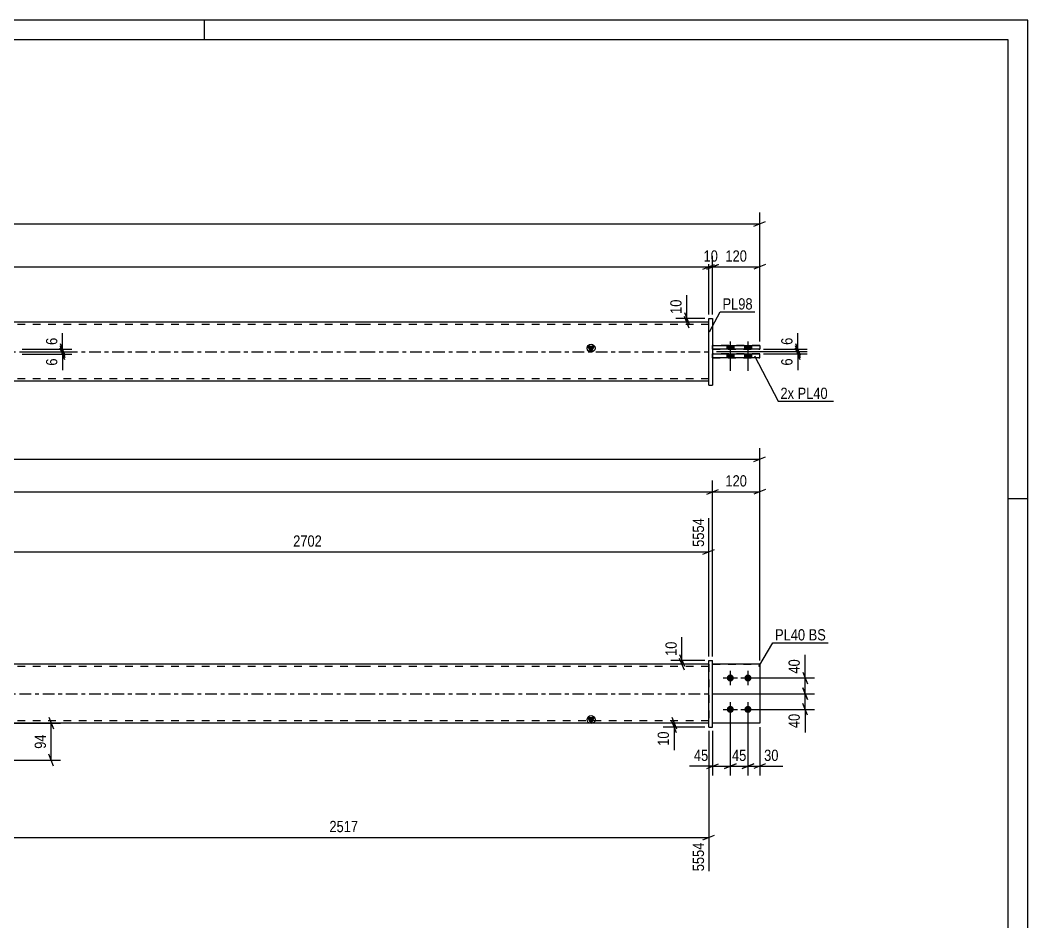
# Model space of a CAD drawing. Header units: millimetres. Extents: x 0 to 594, y 0 to 420.
# Drawn here: x 337 to 594, y 190.1 to 420 of the extents above; entities that cross this region are included whole.
import ezdxf

# ---------------------------------------------------------------- set-up
doc = ezdxf.new("R2010")
doc.units = ezdxf.units.MM
doc.linetypes.add('DXK_LINE_DOT2', pattern=[3.9198, 1.9599, -1.9599])
doc.linetypes.add('DXK_LINE_DOT3', pattern=[5.9187, 2.979, -0.9799, 0.9799, -0.9799])
doc.styles.add('Arial Narrow', font='ARIALN.TTF', dxfattribs={"height": 0.2})

# ---------------------------------------------------------------- blocks, each defined once
blk = doc.blocks.new('Unknown-580873907-1130')
at = {"color": 5, "linetype": 'Continuous'}
for p, q in [((594, 420), (0, 420)), ((384, 415), (384, 420)), ((594, 0), (594, 420)), ((589, 415), (5, 415)), ((589, 5), (589, 415)), ((594, 298), (589, 298))]:
    blk.add_line(p, q, dxfattribs=at)
blk = doc.blocks.new('Part-580873907-1695 - 1673')
at = {"color": 2, "linetype": 'Continuous'}
for p, q in [((525.62, 255.79), (513.62, 255.79)), ((525.62, 255.79), (525.62, 255.79)), ((525.62, 255.79), (525.62, 240.79)), ((525.62, 240.79), (513.62, 240.79))]:
    blk.add_line(p, q, dxfattribs=at)
at = {"color": 7, "linetype": 'DXK_LINE_DOT2'}
for p, q in [((525.62, 255.79), (513.62, 255.79)), ((513.62, 255.79), (513.62, 255.79)), ((513.62, 240.79), (513.62, 255.79)), ((525.62, 255.79), (525.62, 255.79)), ((525.62, 240.79), (513.62, 240.79))]:
    blk.add_line(p, q, dxfattribs=at)
blk = doc.blocks.new('Part-580873907-1700 - 1673')
at = {"linetype": 'Continuous'}
blk.add_hatch(color=2, dxfattribs=at).paths.add_polyline_path([(482.62, 240.79), (481.82, 242.19), (483.42, 242.19)])
at = {"color": 2, "linetype": 'Continuous'}
for p, q in [((424.52, 255.79), (182.97, 255.79)), ((512.62, 255.79), (424.62, 255.79)), ((482.62, 240.79), (481.82, 242.19)), ((481.82, 242.19), (483.42, 242.19)), ((483.42, 242.19), (482.62, 240.79)), ((424.52, 240.79), (182.97, 240.79)), ((512.62, 240.79), (424.62, 240.79))]:
    blk.add_line(p, q, dxfattribs=at)
at = {"color": 7, "linetype": 'DXK_LINE_DOT2'}
for p, q in [((424.52, 255.19), (182.97, 255.19)), ((512.62, 255.19), (424.62, 255.19)), ((512.62, 255.79), (512.62, 240.79)), ((424.52, 241.39), (182.97, 241.39)), ((512.62, 241.39), (424.62, 241.39))]:
    blk.add_line(p, q, dxfattribs=at)
at = {"color": 7, "linetype": 'DXK_LINE_DOT3'}
for p, q in [((182.97, 248.29), (424.52, 248.29)), ((424.62, 248.29), (512.62, 248.29))]:
    blk.add_line(p, q, dxfattribs=at)
at = {"color": 2, "linetype": 'Continuous'}
blk.add_circle((482.62, 241.69), 1, dxfattribs=at)
blk = doc.blocks.new('Part-580873907-1685 - 1673')
at = {"color": 2, "linetype": 'Continuous'}
for p, q in [((512.62, 256.79), (513.62, 256.79)), ((512.62, 239.79), (512.62, 256.79)), ((513.62, 239.79), (513.62, 256.79)), ((512.62, 239.79), (512.62, 239.79)), ((512.62, 239.79), (513.62, 239.79))]:
    blk.add_line(p, q, dxfattribs=at)
at = {"color": 7, "linetype": 'DXK_LINE_DOT2'}
for p, q in [((512.62, 256.79), (513.62, 256.79)), ((512.62, 239.79), (513.62, 239.79))]:
    blk.add_line(p, q, dxfattribs=at)
blk = doc.blocks.new('Part-580873907-1690 - 1673')
at = {"color": 7, "linetype": 'DXK_LINE_DOT2'}
for p, q in [((513.62, 255.79), (525.62, 255.79)), ((525.62, 255.79), (513.62, 255.79)), ((513.62, 255.79), (513.62, 255.79)), ((513.62, 240.79), (513.62, 255.79)), ((525.62, 255.79), (525.62, 255.79)), ((525.62, 255.79), (525.62, 240.79)), ((525.62, 240.79), (513.62, 240.79)), ((525.62, 240.79), (513.62, 240.79))]:
    blk.add_line(p, q, dxfattribs=at)
blk = doc.blocks.new('Bolt-580873907-1710 - 1673')
at = {"linetype": 'Continuous'}
for points in [[(518.12, 253.19), (518.31, 253.17), (518.49, 253.11), (518.65, 253.01), (518.79, 252.89), (518.9, 252.74), (518.98, 252.56), (519.02, 252.38), (519.02, 252.19), (518.98, 252.01), (518.9, 251.84), (518.79, 251.68), (518.65, 251.56), (518.49, 251.46), (518.31, 251.41), (518.12, 251.39), (517.94, 251.41), (517.76, 251.46), (517.6, 251.56), (517.46, 251.68), (517.34, 251.84), (517.27, 252.01), (517.23, 252.19), (517.23, 252.38), (517.27, 252.56), (517.34, 252.74), (517.46, 252.89), (517.6, 253.01), (517.76, 253.11), (517.94, 253.17)], [(522.62, 253.19), (522.81, 253.17), (522.99, 253.11), (523.15, 253.01), (523.29, 252.89), (523.4, 252.74), (523.48, 252.56), (523.52, 252.38), (523.52, 252.19), (523.48, 252.01), (523.4, 251.84), (523.29, 251.68), (523.15, 251.56), (522.99, 251.46), (522.81, 251.41), (522.62, 251.39), (522.44, 251.41), (522.26, 251.46), (522.1, 251.56), (521.96, 251.68), (521.84, 251.84), (521.77, 252.01), (521.73, 252.19), (521.73, 252.38), (521.77, 252.56), (521.84, 252.74), (521.96, 252.89), (522.1, 253.01), (522.26, 253.11), (522.44, 253.17)], [(518.12, 245.19), (518.31, 245.17), (518.49, 245.11), (518.65, 245.01), (518.79, 244.89), (518.9, 244.74), (518.98, 244.56), (519.02, 244.38), (519.02, 244.19), (518.98, 244.01), (518.9, 243.84), (518.79, 243.68), (518.65, 243.56), (518.49, 243.46), (518.31, 243.41), (518.12, 243.39), (517.94, 243.41), (517.76, 243.46), (517.6, 243.56), (517.46, 243.68), (517.34, 243.84), (517.27, 244.01), (517.23, 244.19), (517.23, 244.38), (517.27, 244.56), (517.34, 244.74), (517.46, 244.89), (517.6, 245.01), (517.76, 245.11), (517.94, 245.17)], [(522.62, 245.19), (522.81, 245.17), (522.99, 245.11), (523.15, 245.01), (523.29, 244.89), (523.4, 244.74), (523.48, 244.56), (523.52, 244.38), (523.52, 244.19), (523.48, 244.01), (523.4, 243.84), (523.29, 243.68), (523.15, 243.56), (522.99, 243.46), (522.81, 243.41), (522.62, 243.39), (522.44, 243.41), (522.26, 243.46), (522.1, 243.56), (521.96, 243.68), (521.84, 243.84), (521.77, 244.01), (521.73, 244.19), (521.73, 244.38), (521.77, 244.56), (521.84, 244.74), (521.96, 244.89), (522.1, 245.01), (522.26, 245.11), (522.44, 245.17)]]:
    blk.add_hatch(color=1, dxfattribs=at).paths.add_polyline_path(points)
at = {"color": 1, "linetype": 'Continuous'}
for p, q in [((516.32, 252.29), (519.92, 252.29)), ((518.12, 254.09), (518.12, 250.49)), ((520.82, 252.29), (524.42, 252.29)), ((522.62, 254.09), (522.62, 250.49)), ((516.32, 244.29), (519.92, 244.29)), ((518.12, 246.09), (518.12, 242.49)), ((520.82, 244.29), (524.42, 244.29)), ((522.62, 246.09), (522.62, 242.49))]:
    blk.add_line(p, q, dxfattribs=at)
blk = doc.blocks.new('Bolt-580873907-1371 - 1367')
at = {"linetype": 'Continuous'}
for points in [[(519.02, 337.09), (517.22, 337.09), (517.22, 336.09), (519.02, 336.09)], [(519.02, 337.09), (517.22, 337.09), (517.22, 336.09), (519.02, 336.09)], [(523.52, 337.09), (521.72, 337.09), (521.72, 336.09), (523.52, 336.09)], [(523.52, 337.09), (521.72, 337.09), (521.72, 336.09), (523.52, 336.09)], [(519.02, 334.89), (517.22, 334.89), (517.22, 333.89), (519.02, 333.89)], [(519.02, 334.89), (517.22, 334.89), (517.22, 333.89), (519.02, 333.89)], [(523.52, 334.89), (521.72, 334.89), (521.72, 333.89), (523.52, 333.89)], [(523.52, 334.89), (521.72, 334.89), (521.72, 333.89), (523.52, 333.89)]]:
    blk.add_hatch(color=1, dxfattribs=at).paths.add_polyline_path(points)
at = {"color": 1, "linetype": 'Continuous'}
for p, q in [((517.22, 337.09), (517.22, 336.09)), ((517.22, 337.09), (517.22, 336.09)), ((518.12, 338.09), (518.12, 330.59)), ((518.12, 338.09), (518.12, 330.59)), ((519.02, 337.09), (519.02, 336.09)), ((519.02, 337.09), (519.02, 336.09)), ((521.72, 337.09), (521.72, 336.09)), ((521.72, 337.09), (521.72, 336.09)), ((522.62, 338.09), (522.62, 330.59)), ((522.62, 338.09), (522.62, 330.59)), ((523.52, 337.09), (523.52, 336.09)), ((523.52, 337.09), (523.52, 336.09)), ((517.22, 334.89), (517.22, 333.89)), ((517.22, 334.89), (517.22, 333.89)), ((519.02, 334.89), (519.02, 333.89)), ((519.02, 334.89), (519.02, 333.89)), ((521.72, 334.89), (521.72, 333.89)), ((521.72, 334.89), (521.72, 333.89)), ((523.52, 334.89), (523.52, 333.89)), ((523.52, 334.89), (523.52, 333.89))]:
    blk.add_line(p, q, dxfattribs=at)
blk = doc.blocks.new('Part-580873907-1456 - 1367')
at = {"linetype": 'Continuous'}
blk.add_hatch(color=2, dxfattribs=at).paths.add_polyline_path([(482.62, 335.48), (481.82, 336.88), (483.42, 336.88)])
at = {"color": 2, "linetype": 'Continuous'}
for p, q in [((424.52, 342.98), (182.97, 342.98)), ((512.62, 342.98), (424.62, 342.98)), ((482.62, 335.48), (481.82, 336.88)), ((481.82, 336.88), (483.42, 336.88)), ((483.42, 336.88), (482.62, 335.48)), ((424.52, 327.98), (182.97, 327.98)), ((512.62, 327.98), (424.62, 327.98))]:
    blk.add_line(p, q, dxfattribs=at)
at = {"color": 7, "linetype": 'DXK_LINE_DOT2'}
for p, q in [((424.52, 342.38), (182.97, 342.38)), ((512.62, 342.38), (424.62, 342.38)), ((512.62, 327.98), (512.62, 342.98)), ((424.52, 328.58), (182.97, 328.58)), ((512.62, 328.58), (424.62, 328.58))]:
    blk.add_line(p, q, dxfattribs=at)
at = {"color": 7, "linetype": 'DXK_LINE_DOT3'}
for p, q in [((182.97, 335.48), (424.52, 335.48)), ((424.62, 335.48), (512.62, 335.48))]:
    blk.add_line(p, q, dxfattribs=at)
at = {"color": 2, "linetype": 'Continuous'}
blk.add_circle((482.62, 336.38), 1, dxfattribs=at)
blk = doc.blocks.new('Part-580873907-1461 - 1367')
at = {"color": 2, "linetype": 'Continuous'}
for p, q in [((513.62, 334.89), (525.62, 334.89)), ((525.62, 333.89), (525.62, 334.89)), ((525.62, 333.89), (513.62, 333.89))]:
    blk.add_line(p, q, dxfattribs=at)
at = {"color": 7, "linetype": 'DXK_LINE_DOT2'}
for p, q in [((513.62, 333.89), (513.62, 334.89)), ((525.62, 334.89), (513.62, 334.89)), ((513.62, 333.89), (525.62, 333.89))]:
    blk.add_line(p, q, dxfattribs=at)
blk = doc.blocks.new('Part-580873907-1433 - 1367')
at = {"color": 2, "linetype": 'Continuous'}
for p, q in [((512.62, 343.98), (512.62, 343.98)), ((512.62, 326.98), (512.62, 343.98)), ((512.62, 343.98), (513.62, 343.98)), ((513.62, 343.98), (513.62, 343.98)), ((513.62, 343.98), (513.62, 326.98)), ((512.62, 326.98), (513.62, 326.98)), ((512.62, 326.98), (512.62, 326.98)), ((513.62, 326.98), (513.62, 326.98))]:
    blk.add_line(p, q, dxfattribs=at)
at = {"color": 7, "linetype": 'DXK_LINE_DOT2'}
for p, q in [((512.62, 343.98), (512.62, 343.98)), ((512.62, 343.98), (513.62, 343.98)), ((512.62, 326.98), (513.62, 326.98))]:
    blk.add_line(p, q, dxfattribs=at)
blk = doc.blocks.new('Part-580873907-1466 - 1367')
at = {"color": 2, "linetype": 'Continuous'}
for p, q in [((513.62, 337.09), (525.62, 337.09)), ((525.62, 337.09), (525.62, 336.09)), ((525.62, 336.09), (513.62, 336.09))]:
    blk.add_line(p, q, dxfattribs=at)
at = {"color": 7, "linetype": 'DXK_LINE_DOT2'}
for p, q in [((513.62, 336.09), (513.62, 337.09)), ((525.62, 337.09), (513.62, 337.09)), ((525.62, 337.09), (525.62, 337.09)), ((513.62, 336.09), (525.62, 336.09))]:
    blk.add_line(p, q, dxfattribs=at)
blk = doc.blocks.new('StraightDimension-580873907-1936 - 1673')
at = {"color": 7, "linetype": 'Continuous'}
for p, q in [((503.22, 242.29), (504.42, 239.29)), ((511.62, 240.79), (500.97, 240.79)), ((511.62, 239.79), (500.97, 239.79)), ((504.42, 238.29), (503.22, 241.29)), ((503.82, 239.79), (503.82, 240.79))]:
    blk.add_line(p, q, dxfattribs=at)
at = {"color": 0}
blk.add_wipeout([(503.07, 239.26), (498.87, 239.26), (498.87, 234.4), (503.07, 234.4)], dxfattribs=at)
at = {"color": 7, "linetype": 'Continuous'}
blk.add_line((503.82, 239.79), (503.82, 233.88), dxfattribs=at)
blk.add_line((503.82, 239.79), (503.82, 233.88), dxfattribs=at)
at = {"color": 3, "style": 'Arial Narrow'}
blk.add_text('10', height=2.863, rotation=90.0002, dxfattribs=at).set_placement((502.47, 235))
blk = doc.blocks.new('StraightDimension-580873907-1955 - 1673')
at = {"color": 7, "linetype": 'Continuous'}
for p, q in [((518.12, 243.29), (518.12, 227.4)), ((522.62, 243.29), (522.62, 227.4)), ((516.62, 229.2), (519.62, 230.4)), ((518.12, 229.8), (522.62, 229.8)), ((524.12, 230.4), (521.12, 229.2))]:
    blk.add_line(p, q, dxfattribs=at)
at = {"color": 0}
blk.add_wipeout([(522.8, 230.55), (522.8, 234.75), (517.95, 234.75), (517.95, 230.55)], dxfattribs=at)
at = {"color": 3, "style": 'Arial Narrow'}
blk.add_text('45', height=2.863, dxfattribs=at).set_placement((518.55, 231.15))
blk = doc.blocks.new('StraightDimension-580873907-2017 - 1673')
at = {"color": 7, "linetype": 'Continuous'}
for p, q in [((536.58, 249.79), (537.78, 246.79)), ((513.62, 248.29), (539.58, 248.29)), ((537.18, 244.29), (537.18, 248.29)), ((523.62, 244.29), (539.58, 244.29)), ((537.78, 242.79), (536.58, 245.79))]:
    blk.add_line(p, q, dxfattribs=at)
at = {"color": 0}
blk.add_wipeout([(536.43, 243.76), (532.23, 243.76), (532.23, 238.91), (536.43, 238.91)], dxfattribs=at)
at = {"color": 7, "linetype": 'Continuous'}
blk.add_line((537.18, 244.29), (537.18, 238.38), dxfattribs=at)
blk.add_line((537.18, 244.29), (537.18, 238.38), dxfattribs=at)
at = {"color": 3, "style": 'Arial Narrow'}
blk.add_text('40', height=2.863, rotation=90.0002, dxfattribs=at).set_placement((535.83, 239.51))
blk = doc.blocks.new('StraightDimension-580873907-2031 - 1673')
at = {"color": 7, "linetype": 'Continuous'}
for p, q in [((505.2, 258.29), (506.4, 255.29)), ((506.4, 254.29), (505.2, 257.29)), ((511.62, 256.79), (502.95, 256.79)), ((511.62, 255.79), (502.95, 255.79)), ((505.8, 255.79), (505.8, 256.79))]:
    blk.add_line(p, q, dxfattribs=at)
at = {"color": 0}
blk.add_wipeout([(505.05, 262.17), (500.85, 262.17), (500.85, 257.31), (505.05, 257.31)], dxfattribs=at)
at = {"color": 7, "linetype": 'Continuous'}
blk.add_line((505.8, 256.79), (505.8, 262.69), dxfattribs=at)
blk.add_line((505.8, 256.79), (505.8, 262.69), dxfattribs=at)
at = {"color": 3, "style": 'Arial Narrow'}
blk.add_text('10', height=2.863, rotation=90.0002, dxfattribs=at).set_placement((504.45, 257.91))
blk = doc.blocks.new('StraightDimension-580873907-1760 - 1673')
at = {"color": 7, "linetype": 'Continuous'}
for p, q in [((307.99, 256.79), (307.99, 293.03)), ((512.62, 257.79), (512.62, 293.03)), ((309.49, 285.02), (306.49, 283.82)), ((307.99, 284.42), (512.62, 284.42)), ((511.12, 283.82), (514.12, 285.02))]:
    blk.add_line(p, q, dxfattribs=at)
at = {"color": 0, "linetype": 'Continuous'}
blk.add_wipeout([(512.02, 293.63), (507.82, 293.63), (507.82, 285.12), (512.02, 285.12)], dxfattribs=at)
at = {"color": 0}
blk.add_wipeout([(414.56, 285.17), (414.56, 289.37), (406.05, 289.37), (406.05, 285.17)], dxfattribs=at)
at = {"color": 3, "linetype": 'Continuous', "style": 'Arial Narrow'}
blk.add_text('5554', height=2.863, rotation=90.0002, dxfattribs=at).set_placement((511.42, 285.72))
at = {"color": 3, "style": 'Arial Narrow'}
blk.add_text('2702', height=2.863, dxfattribs=at).set_placement((406.65, 285.77))
blk = doc.blocks.new('StraightDimension-580873907-2050 - 1673')
at = {"color": 7, "linetype": 'Continuous'}
for p, q in [((513.62, 257.79), (513.62, 302.61)), ((93.87, 299.76), (513.62, 299.76)), ((512.12, 299.16), (515.12, 300.36))]:
    blk.add_line(p, q, dxfattribs=at)
blk = doc.blocks.new('StraightDimension-580873907-2040 - 1673')
at = {"color": 7, "linetype": 'Continuous'}
for p, q in [((513.62, 257.79), (513.62, 302.61)), ((525.62, 256.79), (525.62, 302.61)), ((512.12, 299.16), (515.12, 300.36)), ((513.62, 299.76), (525.62, 299.76)), ((527.12, 300.36), (524.12, 299.16))]:
    blk.add_line(p, q, dxfattribs=at)
at = {"color": 0}
blk.add_wipeout([(522.97, 300.51), (522.97, 304.71), (516.28, 304.71), (516.28, 300.51)], dxfattribs=at)
at = {"color": 3, "style": 'Arial Narrow'}
blk.add_text('120', height=2.863, dxfattribs=at).set_placement((516.88, 301.11))
blk = doc.blocks.new('StraightDimension-580873907-1945 - 1673')
at = {"color": 7, "linetype": 'Continuous'}
for p, q in [((518.12, 243.29), (518.12, 227.4)), ((513.62, 238.79), (513.62, 227.4)), ((512.12, 229.2), (515.12, 230.4)), ((513.62, 229.8), (518.12, 229.8)), ((519.62, 230.4), (516.62, 229.2))]:
    blk.add_line(p, q, dxfattribs=at)
at = {"color": 0}
blk.add_wipeout([(513.1, 230.55), (513.1, 234.75), (508.24, 234.75), (508.24, 230.55)], dxfattribs=at)
at = {"color": 7, "linetype": 'Continuous'}
blk.add_line((513.62, 229.8), (507.72, 229.8), dxfattribs=at)
blk.add_line((513.62, 229.8), (507.72, 229.8), dxfattribs=at)
at = {"color": 3, "style": 'Arial Narrow'}
blk.add_text('45', height=2.863, dxfattribs=at).set_placement((508.84, 231.15))
blk = doc.blocks.new('StraightDimension-580873907-1746 - 1673')
at = {"color": 7, "linetype": 'Continuous'}
for p, q in [((524.12, 307.46), (527.12, 308.66)), ((525.62, 256.79), (525.62, 310.91)), ((81.87, 308.06), (525.62, 308.06))]:
    blk.add_line(p, q, dxfattribs=at)
blk = doc.blocks.new('StraightDimension-580873907-1838 - 1673')
at = {"color": 7, "linetype": 'Continuous'}
for p, q in [((326.47, 239.79), (326.47, 194.32)), ((512.62, 238.79), (512.62, 203.02)), ((327.97, 212.24), (324.97, 211.04)), ((326.47, 211.64), (512.62, 211.64)), ((511.12, 211.04), (514.12, 212.24))]:
    blk.add_line(p, q, dxfattribs=at)
at = {"color": 0}
blk.add_wipeout([(423.81, 212.39), (423.81, 216.59), (415.29, 216.59), (415.29, 212.39)], dxfattribs=at)
at = {"color": 0, "linetype": 'Continuous'}
blk.add_wipeout([(512.02, 210.94), (507.82, 210.94), (507.82, 202.42), (512.02, 202.42)], dxfattribs=at)
at = {"color": 3, "style": 'Arial Narrow'}
blk.add_text('2517', height=2.863, dxfattribs=at).set_placement((415.89, 212.99))
at = {"color": 3, "linetype": 'Continuous', "style": 'Arial Narrow'}
blk.add_text('5554', height=2.863, rotation=90.0002, dxfattribs=at).set_placement((511.42, 203.02))
blk = doc.blocks.new('StraightDimension-580873907-1965 - 1673')
at = {"color": 7, "linetype": 'Continuous'}
for p, q in [((522.62, 243.29), (522.62, 227.4)), ((525.62, 239.79), (525.62, 227.4)), ((521.12, 229.2), (524.12, 230.4)), ((522.62, 229.8), (525.62, 229.8)), ((527.12, 230.4), (524.12, 229.2))]:
    blk.add_line(p, q, dxfattribs=at)
at = {"color": 0}
blk.add_wipeout([(531.01, 230.55), (531.01, 234.75), (526.15, 234.75), (526.15, 230.55)], dxfattribs=at)
at = {"color": 7, "linetype": 'Continuous'}
blk.add_line((525.62, 229.8), (531.53, 229.8), dxfattribs=at)
blk.add_line((525.62, 229.8), (531.53, 229.8), dxfattribs=at)
at = {"color": 3, "style": 'Arial Narrow'}
blk.add_text('30', height=2.863, dxfattribs=at).set_placement((526.75, 231.15))
blk = doc.blocks.new('StraightDimension-580873907-1993 - 1673')
at = {"color": 7, "linetype": 'Continuous'}
for p, q in [((344.34, 242.29), (345.54, 239.29)), ((332.23, 240.79), (347.34, 240.79)), ((344.94, 231.34), (344.94, 240.79)), ((331.97, 231.34), (347.34, 231.34)), ((345.54, 229.84), (344.34, 232.84))]:
    blk.add_line(p, q, dxfattribs=at)
at = {"color": 0}
blk.add_wipeout([(344.19, 238.49), (339.99, 238.49), (339.99, 233.64), (344.19, 233.64)], dxfattribs=at)
at = {"color": 3, "style": 'Arial Narrow'}
blk.add_text('94', height=2.863, rotation=90.0002, dxfattribs=at).set_placement((343.59, 234.24))
blk = doc.blocks.new('StraightDimension-580873907-2004 - 1673')
at = {"color": 7, "linetype": 'Continuous'}
for p, q in [((523.62, 252.29), (539.58, 252.29)), ((536.58, 253.79), (537.78, 250.79)), ((537.18, 248.29), (537.18, 252.29)), ((537.78, 246.79), (536.58, 249.79)), ((513.62, 248.29), (539.58, 248.29))]:
    blk.add_line(p, q, dxfattribs=at)
at = {"color": 0}
blk.add_wipeout([(536.43, 257.67), (532.23, 257.67), (532.23, 252.81), (536.43, 252.81)], dxfattribs=at)
at = {"color": 7, "linetype": 'Continuous'}
blk.add_line((537.18, 252.29), (537.18, 258.19), dxfattribs=at)
blk.add_line((537.18, 252.29), (537.18, 258.19), dxfattribs=at)
at = {"color": 3, "style": 'Arial Narrow'}
blk.add_text('40', height=2.863, rotation=90.0002, dxfattribs=at).set_placement((535.83, 253.41))
blk = doc.blocks.new('StraightDimension-580873907-1540 - 1367')
at = {"color": 7, "linetype": 'Continuous'}
for p, q in [((347.24, 337.58), (348.44, 334.58)), ((348.44, 333.98), (347.24, 336.98)), ((337.52, 336.08), (350.24, 336.08)), ((337.52, 335.48), (350.24, 335.48)), ((347.84, 335.48), (347.84, 336.08))]:
    blk.add_line(p, q, dxfattribs=at)
at = {"color": 0}
blk.add_wipeout([(347.09, 339.63), (342.89, 339.63), (342.89, 336.6), (347.09, 336.6)], dxfattribs=at)
at = {"color": 7, "linetype": 'Continuous'}
blk.add_line((347.84, 336.08), (347.84, 340.16), dxfattribs=at)
blk.add_line((347.84, 336.08), (347.84, 340.16), dxfattribs=at)
at = {"color": 3, "style": 'Arial Narrow'}
blk.add_text('6', height=2.86, rotation=90.0002, dxfattribs=at).set_placement((346.49, 337.2))
blk = doc.blocks.new('StraightDimension-580873907-1536 - 1367')
at = {"color": 7, "linetype": 'Continuous'}
for p, q in [((347.24, 336.98), (348.44, 333.98)), ((337.52, 335.48), (350.24, 335.48)), ((337.52, 334.88), (350.24, 334.88)), ((348.44, 333.38), (347.24, 336.38)), ((347.84, 334.88), (347.84, 335.48))]:
    blk.add_line(p, q, dxfattribs=at)
at = {"color": 0}
blk.add_wipeout([(347.09, 334.35), (342.89, 334.35), (342.89, 331.32), (347.09, 331.32)], dxfattribs=at)
at = {"color": 7, "linetype": 'Continuous'}
blk.add_line((347.84, 334.88), (347.84, 330.8), dxfattribs=at)
blk.add_line((347.84, 334.88), (347.84, 330.8), dxfattribs=at)
at = {"color": 3, "style": 'Arial Narrow'}
blk.add_text('6', height=2.86, rotation=90.0002, dxfattribs=at).set_placement((346.49, 331.92))
blk = doc.blocks.new('StraightDimension-580873907-1545 - 1367')
at = {"color": 7, "linetype": 'Continuous'}
for p, q in [((525.62, 338.09), (525.62, 370.95)), ((81.87, 368.1), (525.62, 368.1)), ((524.12, 367.5), (527.12, 368.7))]:
    blk.add_line(p, q, dxfattribs=at)
blk = doc.blocks.new('StraightDimension-580873907-1576 - 1367')
at = {"color": 7, "linetype": 'Continuous'}
for p, q in [((512.62, 344.98), (512.62, 359.94)), ((511.12, 356.49), (514.12, 357.69)), ((94.87, 357.09), (512.62, 357.09))]:
    blk.add_line(p, q, dxfattribs=at)
blk = doc.blocks.new('StraightDimension-580873907-1586 - 1367')
at = {"color": 7, "linetype": 'Continuous'}
for p, q in [((512.62, 344.98), (512.62, 359.94)), ((513.62, 344.98), (513.62, 359.94)), ((511.12, 356.49), (514.12, 357.69)), ((515.12, 357.69), (512.12, 356.49)), ((512.62, 357.09), (513.62, 357.09))]:
    blk.add_line(p, q, dxfattribs=at)
at = {"color": 0}
blk.add_wipeout([(515.55, 357.84), (515.55, 362.04), (510.7, 362.04), (510.7, 357.84)], dxfattribs=at)
at = {"color": 3, "style": 'Arial Narrow'}
blk.add_text('10', height=2.863, dxfattribs=at).set_placement((511.3, 358.44))
blk = doc.blocks.new('StraightDimension-580873907-1596 - 1367')
at = {"color": 7, "linetype": 'Continuous'}
for p, q in [((513.62, 344.98), (513.62, 359.94)), ((525.62, 338.09), (525.62, 359.94)), ((512.12, 356.49), (515.12, 357.69)), ((527.12, 357.69), (524.12, 356.49)), ((513.62, 357.09), (525.62, 357.09))]:
    blk.add_line(p, q, dxfattribs=at)
at = {"color": 0}
blk.add_wipeout([(522.97, 357.84), (522.97, 362.04), (516.28, 362.04), (516.28, 357.84)], dxfattribs=at)
at = {"color": 3, "style": 'Arial Narrow'}
blk.add_text('120', height=2.863, dxfattribs=at).set_placement((516.88, 358.44))
blk = doc.blocks.new('StraightDimension-580873907-1607 - 1367')
at = {"color": 7, "linetype": 'Continuous'}
for p, q in [((506.44, 345.48), (507.64, 342.48)), ((507.64, 341.48), (506.44, 344.48)), ((511.62, 343.98), (504.19, 343.98)), ((511.62, 342.98), (504.19, 342.98)), ((507.04, 342.98), (507.04, 343.98))]:
    blk.add_line(p, q, dxfattribs=at)
at = {"color": 0}
blk.add_wipeout([(506.29, 349.36), (502.09, 349.36), (502.09, 344.51), (506.29, 344.51)], dxfattribs=at)
at = {"color": 7, "linetype": 'Continuous'}
blk.add_line((507.04, 343.98), (507.04, 349.89), dxfattribs=at)
blk.add_line((507.04, 343.98), (507.04, 349.89), dxfattribs=at)
at = {"color": 3, "style": 'Arial Narrow'}
blk.add_text('10', height=2.863, rotation=90.0002, dxfattribs=at).set_placement((505.69, 345.11))
blk = doc.blocks.new('StraightDimension-580873907-1618 - 1367')
at = {"color": 7, "linetype": 'Continuous'}
for p, q in [((534.72, 336.99), (535.92, 333.99)), ((514.62, 335.49), (537.72, 335.49)), ((526.62, 334.89), (537.72, 334.89)), ((535.92, 333.39), (534.72, 336.39)), ((535.32, 334.89), (535.32, 335.49))]:
    blk.add_line(p, q, dxfattribs=at)
at = {"color": 0}
blk.add_wipeout([(534.57, 334.37), (530.37, 334.37), (530.37, 331.34), (534.57, 331.34)], dxfattribs=at)
at = {"color": 7, "linetype": 'Continuous'}
blk.add_line((535.32, 334.89), (535.32, 330.81), dxfattribs=at)
blk.add_line((535.32, 334.89), (535.32, 330.81), dxfattribs=at)
at = {"color": 3, "style": 'Arial Narrow'}
blk.add_text('6', height=2.86, rotation=90.0002, dxfattribs=at).set_placement((533.97, 331.94))
blk = doc.blocks.new('StraightDimension-580873907-1627 - 1367')
at = {"color": 7, "linetype": 'Continuous'}
for p, q in [((534.72, 337.59), (535.92, 334.59)), ((535.92, 333.99), (534.72, 336.99)), ((514.62, 335.49), (537.72, 335.49)), ((526.62, 336.09), (537.72, 336.09)), ((535.32, 335.49), (535.32, 336.09))]:
    blk.add_line(p, q, dxfattribs=at)
at = {"color": 0}
blk.add_wipeout([(534.57, 339.65), (530.37, 339.65), (530.37, 336.62), (534.57, 336.62)], dxfattribs=at)
at = {"color": 7, "linetype": 'Continuous'}
blk.add_line((535.32, 336.09), (535.32, 340.17), dxfattribs=at)
blk.add_line((535.32, 336.09), (535.32, 340.17), dxfattribs=at)
at = {"color": 3, "style": 'Arial Narrow'}
blk.add_text('6', height=2.86, rotation=90.0002, dxfattribs=at).set_placement((533.97, 337.22))
blk = doc.blocks.new('MarkSet-580873907-2083 - 1673')
at = {"color": 0}
blk.add_wipeout([(537.2, 261.87), (537.2, 264.87), (529.53, 264.87), (529.53, 261.87)], dxfattribs=at)
blk.add_wipeout([(537.2, 261.87), (537.2, 264.87), (529.53, 264.87), (529.53, 261.87)], dxfattribs=at)
at = {"color": 30, "linetype": 'Continuous'}
blk.add_line((525.43, 255.21), (528.93, 261.27), dxfattribs=at)
at = {"color": 0}
blk.add_wipeout([(542.49, 261.87), (542.49, 264.87), (538.1, 264.87), (538.1, 261.87)], dxfattribs=at)
blk.add_wipeout([(542.49, 261.87), (542.49, 264.87), (538.1, 264.87), (538.1, 261.87)], dxfattribs=at)
at = {"color": 30, "linetype": 'Continuous'}
blk.add_line((528.93, 261.27), (543.09, 261.27), dxfattribs=at)
at = {"color": 3, "style": 'Arial Narrow'}
for s, p in [('PL40', (529.53, 261.87)), ('BS', (538.1, 261.87))]:
    blk.add_text(s, height=2.863, dxfattribs=at).set_placement(p)
blk = doc.blocks.new('MarkSet-580873907-1658 - 1367')
at = {"color": 0}
blk.add_wipeout([(534.38, 323.44), (534.38, 326.44), (530.91, 326.44), (530.91, 323.44)], dxfattribs=at)
blk.add_wipeout([(534.38, 323.44), (534.38, 326.44), (530.91, 326.44), (530.91, 323.44)], dxfattribs=at)
at = {"color": 30, "linetype": 'Continuous'}
blk.add_line((524.28, 334.41), (530.31, 322.84), dxfattribs=at)
at = {"color": 0}
blk.add_wipeout([(542.96, 323.44), (542.96, 326.44), (535.28, 326.44), (535.28, 323.44)], dxfattribs=at)
blk.add_wipeout([(542.96, 323.44), (542.96, 326.44), (535.28, 326.44), (535.28, 323.44)], dxfattribs=at)
at = {"color": 30, "linetype": 'Continuous'}
blk.add_line((530.31, 322.84), (544.46, 322.84), dxfattribs=at)
at = {"color": 3, "style": 'Arial Narrow'}
for s, p in [('2x', (530.91, 323.44)), ('PL40', (535.28, 323.44))]:
    blk.add_text(s, height=2.863, dxfattribs=at).set_placement(p)
blk = doc.blocks.new('Mark-580873907-1429 - 1367')
at = {"color": 0}
blk.add_wipeout([(523.82, 346.23), (523.82, 349.23), (516.14, 349.23), (516.14, 346.23)], dxfattribs=at)
blk.add_wipeout([(523.82, 346.23), (523.82, 349.23), (516.14, 349.23), (516.14, 346.23)], dxfattribs=at)
at = {"color": 30, "linetype": 'Continuous'}
for p, q in [((512.85, 340.55), (515.54, 345.63)), ((515.54, 345.63), (524.42, 345.63))]:
    blk.add_line(p, q, dxfattribs=at)
at = {"color": 3, "style": 'Arial Narrow'}
blk.add_text('PL98', height=2.863, dxfattribs=at).set_placement((516.14, 346.23))

msp = doc.modelspace()

# ---------------------------------------------------------------- block references
for name in ['Unknown-580873907-1130', 'Part-580873907-1456 - 1367', 'Part-580873907-1433 - 1367', 'Part-580873907-1466 - 1367', 'Bolt-580873907-1371 - 1367', 'Part-580873907-1461 - 1367', 'Part-580873907-1700 - 1673', 'Part-580873907-1685 - 1673', 'Part-580873907-1695 - 1673', 'Part-580873907-1690 - 1673', 'Bolt-580873907-1710 - 1673']:
    msp.add_blockref(name, (0, 0))

# ---------------------------------------------------------------- next in the draw order: block references
for name in ['StraightDimension-580873907-1540 - 1367', 'StraightDimension-580873907-2031 - 1673', 'StraightDimension-580873907-1936 - 1673', 'StraightDimension-580873907-1955 - 1673']:
    msp.add_blockref(name, (0, 0))

# ---------------------------------------------------------------- next in the draw order: block references
for name in ['StraightDimension-580873907-1536 - 1367', 'StraightDimension-580873907-1760 - 1673', 'StraightDimension-580873907-2017 - 1673']:
    msp.add_blockref(name, (0, 0))

# ---------------------------------------------------------------- next in the draw order: block references
for name in ['StraightDimension-580873907-1545 - 1367', 'StraightDimension-580873907-2050 - 1673', 'StraightDimension-580873907-1945 - 1673', 'StraightDimension-580873907-1965 - 1673']:
    msp.add_blockref(name, (0, 0))

# ---------------------------------------------------------------- next in the draw order: block references
for name in ['StraightDimension-580873907-1576 - 1367', 'StraightDimension-580873907-2040 - 1673', 'StraightDimension-580873907-1838 - 1673']:
    msp.add_blockref(name, (0, 0))

# ---------------------------------------------------------------- next in the draw order: block references
for name in ['StraightDimension-580873907-1586 - 1367', 'StraightDimension-580873907-1746 - 1673', 'StraightDimension-580873907-1993 - 1673']:
    msp.add_blockref(name, (0, 0))

# ---------------------------------------------------------------- next in the draw order: block references
for name in ['StraightDimension-580873907-1596 - 1367', 'StraightDimension-580873907-2004 - 1673']:
    msp.add_blockref(name, (0, 0))

# ---------------------------------------------------------------- next in the draw order: block references
for name in ['StraightDimension-580873907-1607 - 1367', 'StraightDimension-580873907-1618 - 1367', 'MarkSet-580873907-2083 - 1673']:
    msp.add_blockref(name, (0, 0))

# ---------------------------------------------------------------- next in the draw order: block references
msp.add_blockref('StraightDimension-580873907-1627 - 1367', (0, 0))

# ---------------------------------------------------------------- next in the draw order: block references
for name in ['Mark-580873907-1429 - 1367', 'MarkSet-580873907-1658 - 1367']:
    msp.add_blockref(name, (0, 0))

doc.saveas('drawing.dxf')
